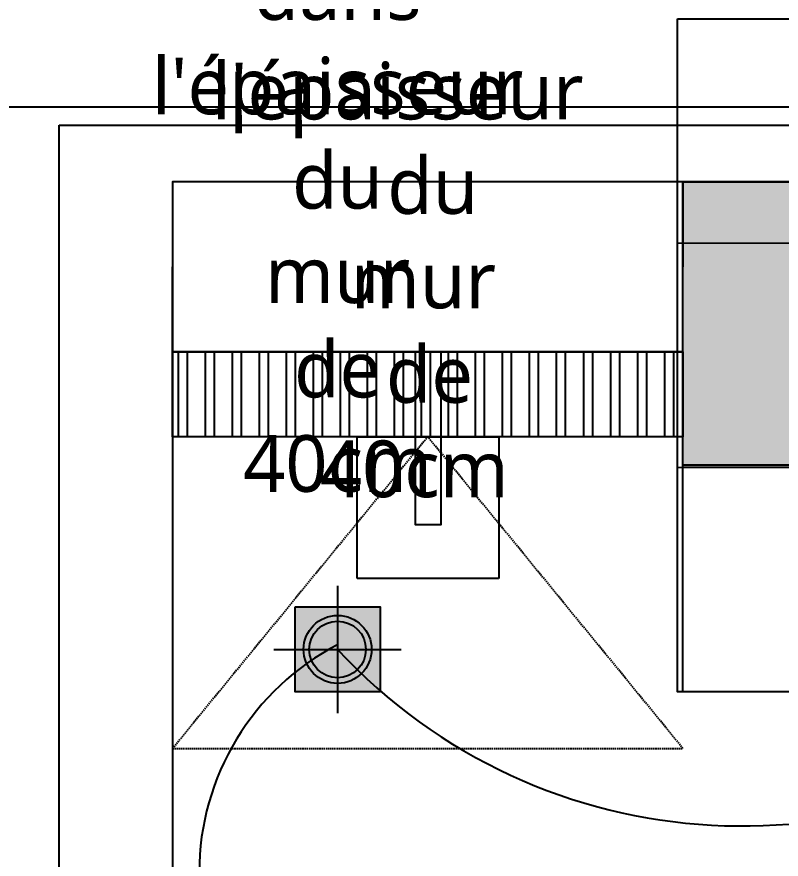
# Model space of a CAD drawing. Header units: millimetres. Extents: x 31778 to 54642, y 18502 to 28743.
# Drawn here: x 38564.2 to 38699, y 20282 to 20430.7 of the extents above; entities that cross this region are included whole.
import ezdxf
from ezdxf.enums import TextEntityAlignment as Align

# ---------------------------------------------------------------- set-up
doc = ezdxf.new("R2010")
doc.units = ezdxf.units.MM
doc.linetypes.add('ACAD_ISO03W100', pattern=[30, 12, -18])
doc.linetypes.add('PROJECTION', pattern=[0.375, 0.25, -0.125])
doc.layers.add('A-ANNO-050-LEGN', color=4, linetype='Continuous', lineweight=5)
doc.layers.add('STRUCTURE POUTRES', color=5, linetype='ACAD_ISO03W100', lineweight=20)
doc.layers.add('CIRCUITS ECLAIRAGE', color=1, linetype='Continuous')
doc.layers.add('Plan Archi', color=8, linetype='Continuous')
doc.styles.add('0-TEXT-ANNO', font='', dxfattribs={"height": 2.5})
doc.styles.add('Verdana', font='verdana.ttf')
doc.styles.get('0-TEXT-ANNO').set_extended_font_data('Roboto Light')

# ---------------------------------------------------------------- blocks, each defined once
blk = doc.blocks.new('A$C2dfc1057')
h = blk.add_hatch(color=252)
h.dxf.hatch_style = 1
h.paths.add_polyline_path([(-5.8999, 7.6456), (-5.5999, 7.6456), (-5.5999, 7.1456), (-5.8999, 7.1456)])
at = {"color": 252}
blk.add_lwpolyline([(-5.8999, 7.6456), (-5.5999, 7.6456), (-5.5999, 7.1456), (-5.8999, 7.1456)], close=True, dxfattribs=at)
blk = doc.blocks.new('*U169')
at = {"color": 252}
blk.add_lwpolyline([(0.15, -0.0235), (0.15, -0.1245, 0.414214), (0.151, -0.1255), (0.399, -0.1255, 0.414214), (0.4, -0.1245), (0.4, 0.1235, 0.414214), (0.399, 0.1245), (0.151, 0.1245, 0.414214), (0.15, 0.1235), (0.15, 0.0225)], format="xyb", close=True, dxfattribs=at)
blk.add_lwpolyline([(0, 0.0225), (0.305, 0.0225), (0.305, -0.0235), (0, -0.0235)], close=True, dxfattribs=at)
blk = doc.blocks.new('SPOT-ETANCHE')
at = {"true_color": 0xffffff}
h = blk.add_hatch(color=7, dxfattribs=at)
h.dxf.hatch_style = 1
h.paths.add_polyline_path([(-0.075, 0.075), (0.075, 0.075), (0.075, -0.075), (-0.075, -0.075)])
h = blk.add_hatch(color=256)
h.dxf.hatch_style = 1
edge = h.paths.add_edge_path()
edge.add_arc((0, 0), 0.05, 0, 360)
for points in [[(0, 0.1125), (0, -0.1125)], [(-0.1125, 0), (0.1125, 0)]]:
    blk.add_lwpolyline(points)
blk.add_lwpolyline([(-0.075, 0.075), (0.075, 0.075), (0.075, -0.075), (-0.075, -0.075)], close=True)
for radius in [0.06, 0.05]:
    blk.add_circle((0, 0), radius)
blk = doc.blocks.new('ETIQ ECL')
at = {"color": 6, "linetype": 'ByBlock'}
blk.add_lwpolyline([(-28.092, 19.8), (28.092, 19.8), (28.092, -19.8), (-28.092, -19.8)], close=True, dxfattribs=at)
at = {"layer": 'STRUCTURE POUTRES', "color": 6, "linetype": 'ByBlock'}
for points in [[(-28.092, 19.8), (28.092, 19.8), (28.092, 6.6), (-28.092, 6.6)], [(-28.092, 6.6), (28.092, 6.6), (28.092, -6.6), (-28.092, -6.6)], [(-28.092, -6.6), (28.092, -6.6), (28.092, -19.8), (-28.092, -19.8)]]:
    blk.add_lwpolyline(points, close=True, dxfattribs=at)
at = {"layer": 'STRUCTURE POUTRES', "color": 6, "linetype": 'ByBlock', "style": 'Verdana'}
for tag, p in [('CIRCUIT', (0.326, 10.993)), ('CABLE', (-0.49, -2.078)), ('SECTION', (0.374, -14.321))]:
    blk.add_attdef(tag, text='', height=4.5, dxfattribs=at).set_placement(p, align=Align.CENTER)

msp = doc.modelspace()

# ---------------------------------------------------------------- hatches: boundary and pattern name
at = {"layer": 'Plan Archi'}
h = msp.add_hatch(dxfattribs=at)
h.set_pattern_fill('ANSI32', color=256, scale=0.5, angle=45)
h.set_pattern_definition([(90, (33444.457, 169146.765), (-4.7625, 1e-15), []), (90, (33446.0446, 169148.3525), (-4.7625, 1e-15), [])])
h.paths.add_polyline_path([(38681.669, 20371.574), (38681.669, 20356.574), (38591.67, 20356.574), (38591.67, 20371.574)])

# ---------------------------------------------------------------- linework, layer by layer
at = {"layer": 'CIRCUITS ECLAIRAGE', "color": 6}
for centre, radius, start, end in [((38641.657, 20279.68), 45.297, 117.46848, 242.53152), ((38692.086, 20385.087), 97.208, 222.8016, 310.83871)]:
    msp.add_arc(centre, radius, start, end, dxfattribs=at)
at = {"layer": 'Plan Archi'}
for p, q in [((38519.979, 20414.8), (38753.36, 20414.8)), ((38681.669, 20401.574), (38591.67, 20401.574)), ((38591.67, 20401.574), (38591.67, 20386.574)), ((38681.669, 20401.574), (38681.669, 20386.574)), ((38591.67, 20371.574), (38591.67, 20386.574)), ((38681.669, 20371.574), (38681.669, 20386.574)), ((38681.669, 20371.574), (38591.67, 20371.574))]:
    msp.add_line(p, q, dxfattribs=at)
for points in [[(38571.669, 20411.574), (38711.669, 20411.574), (38711.669, 20401.574), (38591.67, 20401.574), (38591.67, 20121.992), (38571.669, 20121.992)], [(38681.669, 20371.574), (38681.669, 20356.574), (38591.67, 20356.574), (38591.67, 20371.574)], [(38681.669, 20351.574), (38711.669, 20351.574), (38711.669, 20311.574), (38681.669, 20311.574)]]:
    msp.add_lwpolyline(points, close=True, dxfattribs=at)
at = {"layer": 'Plan Archi', "linetype": 'PROJECTION'}
msp.add_lwpolyline([(38636.669, 20356.574), (38591.67, 20301.574), (38681.669, 20301.574)], close=True, dxfattribs=at)

# ---------------------------------------------------------------- block references
at = {"layer": 'CIRCUITS ECLAIRAGE', "color": 6, "linetype": 'ByBlock', "xscale": 3, "yscale": 3, "zscale": 3}
msp.add_blockref('ETIQ ECL', (38764.991, 20370.944), dxfattribs=at).add_auto_attribs({'SECTION': '3x1.5', 'CABLE': 'U1000R2V', 'CIRCUIT': 'CE23 SS'})
at = {"layer": 'CIRCUITS ECLAIRAGE', "xscale": 99.91905715994717, "yscale": 99.91905715994717, "zscale": 99.91905715994717}
msp.add_blockref('SPOT-ETANCHE', (38620.763, 20319.038), dxfattribs=at)
at = {"layer": 'Plan Archi', "xscale": 100, "yscale": 100, "zscale": 100}
msp.add_blockref('A$C2dfc1057', (39271.662, 19637.01), dxfattribs=at)
at = {"layer": 'Plan Archi', "xscale": -100.0000000000001, "yscale": 100.0000000000001, "zscale": 100, "rotation": 90}
msp.add_blockref('*U169', (38636.669, 20371.574), dxfattribs=at)

# ---------------------------------------------------------------- texts
at = {"layer": 'A-ANNO-050-LEGN', "insert": (38620.763, 20435.054), "char_height": 9.99191, "width": 2.23381, "attachment_point": 5, "style": '0-TEXT-ANNO'}
msp.add_mtext("Gaine de Déshumidification à loger dans l'épaisseur du mur de 40cm", dxfattribs=at)
at = {"layer": 'Plan Archi', "linetype": 'ByBlock', "style": '0-TEXT-ANNO'}
for s, p in [("l'épaisseur", (38598.574, 20412.565)), ('du', (38629.526, 20395.898)), ('mur', (38623.098, 20379.231)), ('de', (38629.288, 20362.565)), ('40cm', (38617.622, 20345.898))]:
    msp.add_text(s, height=10, dxfattribs=at).set_placement(p)

doc.saveas('drawing.dxf')
